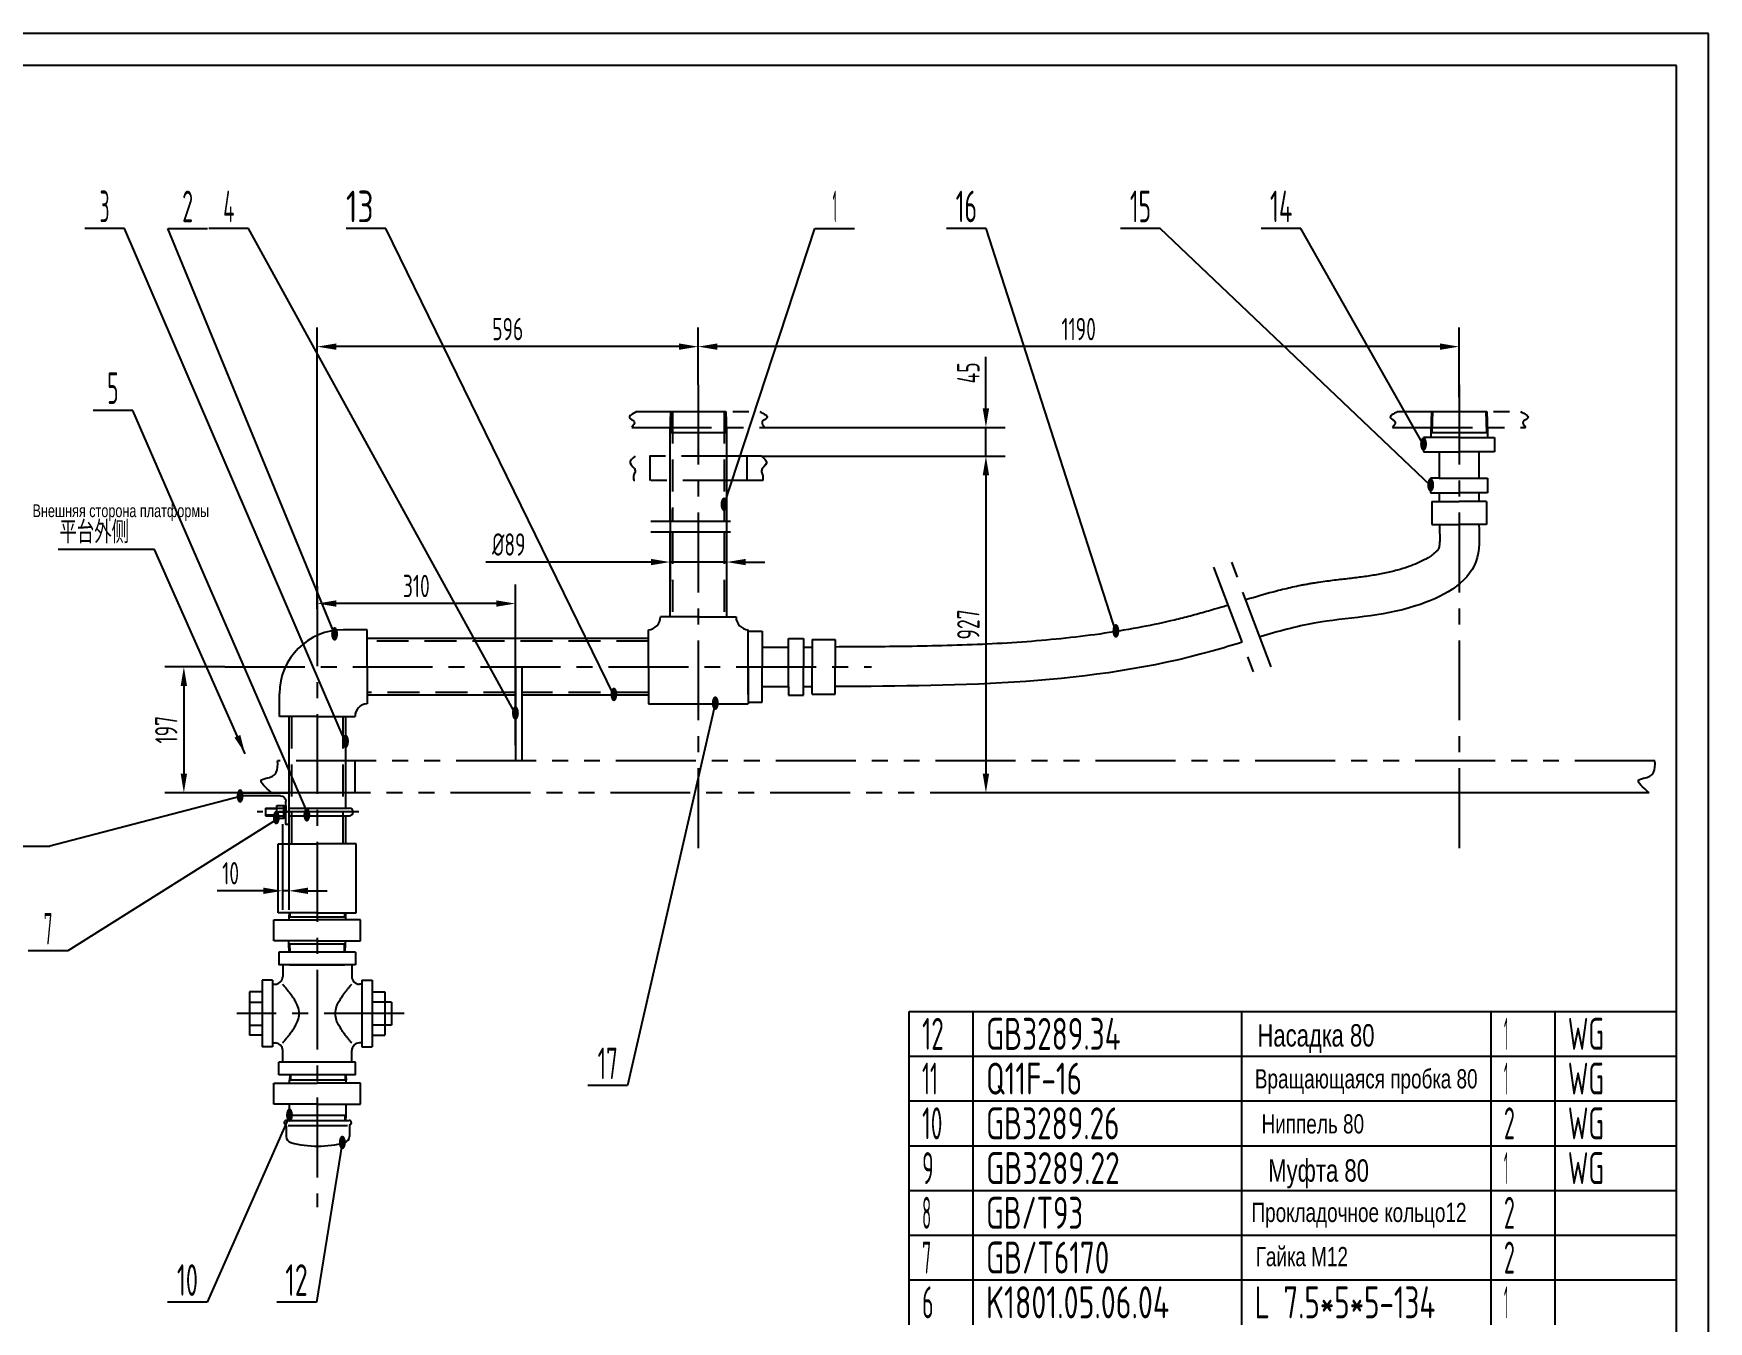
# Model space of a CAD drawing. Header units: millimetres. Extents: x 0 to 4200, y -115 to 2970.
# Drawn here: x 1580 to 4200, y 955 to 2970 of the extents above; entities that cross this region are included whole.
import ezdxf
from ezdxf.enums import TextEntityAlignment as Align

# ---------------------------------------------------------------- set-up
doc = ezdxf.new("R2010")
doc.units = ezdxf.units.MM
doc.header["$LTSCALE"] = 100
for name, pattern in [('F', [0.75, 0.5, -0.25]), ('G', [2, 1.25, -0.25, 0.25, -0.25]), ('K', [2.5, 1.25, -0.25, 0.25, -0.25, 0.25, -0.25])]:
    doc.linetypes.add(name, pattern=pattern)
for name, color, linetype in [('01', 7, 'Continuous'), ('02', 1, 'Continuous'), ('04', 2, 'F'), ('05', 142, 'G'), ('07', 6, 'K'), ('08', 1, 'Continuous'), ('11', 3, 'Continuous')]:
    doc.layers.add(name, color=color, linetype=linetype)
doc.styles.get("Standard").update_dxf_attribs({"font": 'isocp', "width": 0.707, "bigfont": 'intecad.shx'})
doc.dimstyles.new('INTE', dxfattribs={"dimscale": 10, "dimtxt": 3.5, "dimasz": 3, "dimexe": 3, "dimexo": 0, "dimgap": 1, "dimtad": 1, "dimdsep": 46, "dimtxsty": 'Standard', "dimcen": 0, "dimclrd": 1, "dimclre": 1, "dimclrt": 3, "dimaunit": 1, "dimadec": 0, "dimazin": 0, "dimtfac": 1, "dimtmove": 0, "dimatfit": 0, "dimfxl": 1, "dimarcsym": 0})

# ---------------------------------------------------------------- blocks, each defined once
blk = doc.blocks.new('*U1')
at = {"layer": '01'}
for p, q in [((0, 75), (3.3, 75)), ((0, 75), (0, 0)), ((5, 13), (5, 73.3)), ((0, 0), (50, 0)), ((48.4, 5), (13, 5)), ((50, 0), (50, 3.3))]:
    blk.add_line(p, q, dxfattribs=at)
for centre, radius, start, end in [((3.3, 73.3), 1.65, 359.954, 90), ((13, 13), 8, 180, 270), ((48.4, 3.3), 1.65, 0, 89.9885)]:
    blk.add_arc(centre, radius, start, end, dxfattribs=at)
blk = doc.blocks.new('*U2')
at = {"layer": '01'}
for p, q in [((-9.2, 3.1), (-9.2, 0)), ((0, 3.1), (-9.2, 3.1)), ((-9.2, 0), (0, 0)), ((0, 0), (-1.8, 3.1)), ((0, 3.1), (1.8, 0)), ((0, 3.1), (9.2, 3.1)), ((9.2, 0), (0, 0)), ((9.2, 3.1), (9.2, 0))]:
    blk.add_line(p, q, dxfattribs=at)
at = {"layer": '05'}
blk.add_line((0, 5.2), (0, -2.1), dxfattribs=at)
blk = doc.blocks.new('*U3')
at = {"layer": '01'}
for p, q in [((-10.8, 0), (-10.8, 10)), ((-10.8, 10), (0, 10)), ((-10.8, 6), (0, 6)), ((0, 10), (0, 0)), ((0, -10), (0, 0)), ((-10.8, 0), (-10.8, -10)), ((-10.8, -6), (0, -6)), ((-10.8, -10), (0, -10))]:
    blk.add_line(p, q, dxfattribs=at)
at = {"layer": '05'}
blk.add_line((-11.9, 0), (1.1, 0), dxfattribs=at)
blk = doc.blocks.new('*D5')
at = {"layer": '08', "color": 1, "lineweight": -2}
for p, q in [((3069.8, 2383.6), (3069.8, 2464.4)), ((2718.7, 2353.6), (3099.8, 2353.6)), ((3069.8, 2308.6), (3069.8, 2353.6)), ((2718.7, 2308.6), (3099.8, 2308.6)), ((3069.8, 2278.6), (3069.8, 2248.6))]:
    blk.add_line(p, q, dxfattribs=at)
at = {"layer": '08', "color": 1}
for points in [[(3064.8, 2383.6), (3074.8, 2383.6), (3069.8, 2353.6)], [(3064.8, 2278.6), (3074.8, 2278.6), (3069.8, 2308.6)]]:
    blk.add_solid(points, dxfattribs=at)
at = {"layer": 'Defpoints', "color": 0}
for p in [(2718.7, 2353.6), (3069.8, 2353.6), (2718.7, 2308.6)]:
    blk.add_point(p, dxfattribs=at)
at = {"layer": '08', "color": 3, "insert": (3042.3, 2439), "char_height": 35, "attachment_point": 5, "rotation": 90}
blk.add_mtext('45', dxfattribs=at)
blk = doc.blocks.new('*D6')
at = {"layer": '08', "color": 1, "lineweight": -2}
for p, q in [((2769.2, 2308.6), (3099.8, 2308.6)), ((3069.8, 2278.6), (3069.8, 1812.3)), ((4029.1, 1782.3), (3039.8, 1782.3))]:
    blk.add_line(p, q, dxfattribs=at)
at = {"layer": '08', "color": 1}
for points in [[(3064.8, 2278.6), (3074.8, 2278.6), (3069.8, 2308.6)], [(3064.8, 1812.3), (3074.8, 1812.3), (3069.8, 1782.3)]]:
    blk.add_solid(points, dxfattribs=at)
at = {"layer": 'Defpoints', "color": 0}
for p in [(2769.2, 2308.6), (3069.8, 1782.3), (4029.1, 1782.3)]:
    blk.add_point(p, dxfattribs=at)
at = {"layer": '08', "color": 3, "insert": (3042.3, 2045.5), "char_height": 35, "attachment_point": 5, "rotation": 90}
blk.add_mtext('927', dxfattribs=at)
blk = doc.blocks.new('*D7')
at = {"layer": '08', "color": 1, "lineweight": -2}
for p, q in [((2023.9, 2105.3), (2023.9, 2510.1)), ((2619.9, 2420.6), (2619.9, 2510.1)), ((2589.9, 2480.1), (2053.9, 2480.1))]:
    blk.add_line(p, q, dxfattribs=at)
at = {"layer": '08', "color": 1}
for points in [[(2053.9, 2485.1), (2053.9, 2475.1), (2023.9, 2480.1)], [(2589.9, 2485.1), (2589.9, 2475.1), (2619.9, 2480.1)]]:
    blk.add_solid(points, dxfattribs=at)
at = {"layer": 'Defpoints', "color": 0}
for p in [(2023.9, 2480.1), (2619.9, 2420.6), (2023.9, 2105.3)]:
    blk.add_point(p, dxfattribs=at)
at = {"layer": '08', "color": 3, "insert": (2321.9, 2507.6), "char_height": 35, "attachment_point": 5}
blk.add_mtext('596', dxfattribs=at)
blk = doc.blocks.new('*D8')
at = {"layer": '08', "color": 1, "lineweight": -2}
for p, q in [((1879.4, 1979.3), (1785.3, 1979.3)), ((1815.3, 1949.3), (1815.3, 1812.3)), ((2000.4, 1782.3), (1785.3, 1782.3))]:
    blk.add_line(p, q, dxfattribs=at)
at = {"layer": '08', "color": 1}
for points in [[(1810.3, 1949.3), (1820.3, 1949.3), (1815.3, 1979.3)], [(1810.3, 1812.3), (1820.3, 1812.3), (1815.3, 1782.3)]]:
    blk.add_solid(points, dxfattribs=at)
at = {"layer": 'Defpoints', "color": 0}
for p in [(1879.4, 1979.3), (1815.3, 1782.3), (2000.4, 1782.3)]:
    blk.add_point(p, dxfattribs=at)
at = {"layer": '08', "color": 3, "insert": (1787.8, 1880.8), "char_height": 35, "attachment_point": 5, "rotation": 90}
blk.add_mtext('197', dxfattribs=at)
blk = doc.blocks.new('*D9')
at = {"layer": '08', "color": 1, "lineweight": -2}
for p, q in [((2575.7, 2225.4), (2575.7, 2113.1)), ((2664.2, 2225.4), (2664.2, 2113.1)), ((2545.7, 2143.1), (2287.8, 2143.1)), ((2664.2, 2143.1), (2575.7, 2143.1)), ((2694.2, 2143.1), (2724.2, 2143.1))]:
    blk.add_line(p, q, dxfattribs=at)
at = {"layer": '08', "color": 1}
for points in [[(2545.7, 2148.1), (2545.7, 2138.1), (2575.7, 2143.1)], [(2694.2, 2148.1), (2694.2, 2138.1), (2664.2, 2143.1)]]:
    blk.add_solid(points, dxfattribs=at)
at = {"layer": 'Defpoints', "color": 0}
for p in [(2575.7, 2225.4), (2664.2, 2225.4), (2664.2, 2143.1)]:
    blk.add_point(p, dxfattribs=at)
at = {"layer": '08', "color": 3, "insert": (2323.5, 2170.6), "char_height": 35, "attachment_point": 5}
blk.add_mtext('%%c89', dxfattribs=at)
blk = doc.blocks.new('*D10')
at = {"layer": '08', "color": 1, "lineweight": -2}
for p, q in [((2023.9, 2069.8), (2023.9, 2108.2)), ((2333.9, 1856.6), (2333.9, 2108.2)), ((2303.9, 2078.2), (2053.9, 2078.2))]:
    blk.add_line(p, q, dxfattribs=at)
at = {"layer": '08', "color": 1}
for points in [[(2053.9, 2083.2), (2053.9, 2073.2), (2023.9, 2078.2)], [(2303.9, 2083.2), (2303.9, 2073.2), (2333.9, 2078.2)]]:
    blk.add_solid(points, dxfattribs=at)
at = {"layer": 'Defpoints', "color": 0}
for p in [(2023.9, 2078.2), (2023.9, 2069.8), (2333.9, 1856.6)]:
    blk.add_point(p, dxfattribs=at)
at = {"layer": '08', "color": 3, "insert": (2178.9, 2105.7), "char_height": 35, "attachment_point": 5}
blk.add_mtext('310', dxfattribs=at)
blk = doc.blocks.new('*D44')
at = {"layer": '08', "color": 1, "lineweight": -2}
for p, q in [((1969.7, 1733.2), (1969.7, 1598.8)), ((1979.7, 1733.2), (1979.7, 1598.8)), ((1939.7, 1628.8), (1867.4, 1628.8)), ((1979.7, 1628.8), (1969.7, 1628.8)), ((2009.7, 1628.8), (2039.7, 1628.8))]:
    blk.add_line(p, q, dxfattribs=at)
at = {"layer": '08', "color": 1}
for points in [[(1939.7, 1633.8), (1939.7, 1623.8), (1969.7, 1628.8)], [(2009.7, 1633.8), (2009.7, 1623.8), (1979.7, 1628.8)]]:
    blk.add_solid(points, dxfattribs=at)
at = {"layer": 'Defpoints', "color": 0}
for p in [(1969.7, 1733.2), (1979.7, 1733.2), (1979.7, 1628.8)]:
    blk.add_point(p, dxfattribs=at)
at = {"layer": '08', "color": 3, "insert": (1888.5, 1656.3), "char_height": 35, "attachment_point": 5}
blk.add_mtext('10', dxfattribs=at)
blk = doc.blocks.new('*D45')
at = {"layer": '08', "color": 1, "lineweight": -2}
for p, q in [((2619.9, 2420.6), (2619.9, 2510.1)), ((3809.9, 2400.9), (3809.9, 2510.1)), ((3779.9, 2480.1), (2649.9, 2480.1))]:
    blk.add_line(p, q, dxfattribs=at)
at = {"layer": '08', "color": 1}
for points in [[(2649.9, 2485.1), (2649.9, 2475.1), (2619.9, 2480.1)], [(3779.9, 2485.1), (3779.9, 2475.1), (3809.9, 2480.1)]]:
    blk.add_solid(points, dxfattribs=at)
at = {"layer": 'Defpoints', "color": 0}
for p in [(2619.9, 2480.1), (2619.9, 2420.6), (3809.9, 2400.9)]:
    blk.add_point(p, dxfattribs=at)
at = {"layer": '08', "color": 3, "insert": (3214.9, 2507.6), "char_height": 35, "attachment_point": 5}
blk.add_mtext('1190', dxfattribs=at)
blk = doc.blocks.new('*U61')
at = {"layer": '01'}
for points in [[(415, 292), (25, 292)], [(415, 5), (415, 292)]]:
    blk.add_lwpolyline(points, dxfattribs=at)
at = {"layer": '02'}
for points in [[(420, 297), (0, 297)], [(420, 0), (420, 297)]]:
    blk.add_lwpolyline(points, dxfattribs=at)
blk = doc.blocks.new('*U69')
at = {"layer": '01'}
for p, q in [((0, -70), (0, 0)), ((1200, -70), (1200, 0))]:
    blk.add_line(p, q, dxfattribs=at)
at = {"layer": '02'}
for p, q in [((0, 0), (100, 0)), ((100, -70), (100, 0)), ((100, 0), (520, 0)), ((520, -70), (520, 0)), ((520, 0), (910, 0)), ((910, -70), (910, 0)), ((910, 0), (1010, 0)), ((1010, -70), (1010, 0)), ((1010, 0), (1200, 0))]:
    blk.add_line(p, q, dxfattribs=at)
blk = doc.blocks.new('*U70')
at = {"layer": '01'}
for p, q in [((0, -70), (0, 0)), ((1200, -70), (1200, 0))]:
    blk.add_line(p, q, dxfattribs=at)
at = {"layer": '02'}
for p, q in [((0, 0), (100, 0)), ((100, -70), (100, 0)), ((100, 0), (520, 0)), ((520, -70), (520, 0)), ((520, 0), (910, 0)), ((910, -70), (910, 0)), ((910, 0), (1010, 0)), ((1010, -70), (1010, 0)), ((1010, 0), (1200, 0))]:
    blk.add_line(p, q, dxfattribs=at)
blk = doc.blocks.new('*U71')
at = {"layer": '01'}
for p, q in [((0, -70), (0, 0)), ((1200, -70), (1200, 0))]:
    blk.add_line(p, q, dxfattribs=at)
at = {"layer": '02'}
for p, q in [((0, 0), (100, 0)), ((100, -70), (100, 0)), ((100, 0), (520, 0)), ((520, -70), (520, 0)), ((520, 0), (910, 0)), ((910, -70), (910, 0)), ((910, 0), (1010, 0)), ((1010, -70), (1010, 0)), ((1010, 0), (1200, 0))]:
    blk.add_line(p, q, dxfattribs=at)
blk = doc.blocks.new('*U72')
at = {"layer": '01'}
for p, q in [((0, -70), (0, 0)), ((1200, -70), (1200, 0))]:
    blk.add_line(p, q, dxfattribs=at)
at = {"layer": '02'}
for p, q in [((0, 0), (100, 0)), ((100, -70), (100, 0)), ((100, 0), (520, 0)), ((520, -70), (520, 0)), ((520, 0), (910, 0)), ((910, -70), (910, 0)), ((910, 0), (1010, 0)), ((1010, -70), (1010, 0)), ((1010, 0), (1200, 0))]:
    blk.add_line(p, q, dxfattribs=at)
blk = doc.blocks.new('*U73')
at = {"layer": '01'}
for p, q in [((0, -70), (0, 0)), ((1200, -70), (1200, 0))]:
    blk.add_line(p, q, dxfattribs=at)
at = {"layer": '02'}
for p, q in [((0, 0), (100, 0)), ((100, -70), (100, 0)), ((100, 0), (520, 0)), ((520, -70), (520, 0)), ((520, 0), (910, 0)), ((910, -70), (910, 0)), ((910, 0), (1010, 0)), ((1010, -70), (1010, 0)), ((1010, 0), (1200, 0))]:
    blk.add_line(p, q, dxfattribs=at)
blk = doc.blocks.new('*U74')
at = {"layer": '01'}
for p, q in [((0, -70), (0, 0)), ((1200, -70), (1200, 0))]:
    blk.add_line(p, q, dxfattribs=at)
at = {"layer": '02'}
for p, q in [((0, 0), (100, 0)), ((100, -70), (100, 0)), ((100, 0), (520, 0)), ((520, -70), (520, 0)), ((520, 0), (910, 0)), ((910, -70), (910, 0)), ((910, 0), (1010, 0)), ((1010, -70), (1010, 0)), ((1010, 0), (1200, 0))]:
    blk.add_line(p, q, dxfattribs=at)
blk = doc.blocks.new('*U75')
at = {"layer": '01'}
for p, q in [((0, -70), (0, 0)), ((0, 0), (100, 0)), ((100, 0), (520, 0)), ((520, 0), (910, 0)), ((910, 0), (1010, 0)), ((1010, 0), (1200, 0)), ((1200, -70), (1200, 0))]:
    blk.add_line(p, q, dxfattribs=at)
at = {"layer": '02'}
for p, q in [((100, -70), (100, 0)), ((520, -70), (520, 0)), ((910, -70), (910, 0)), ((1010, -70), (1010, 0))]:
    blk.add_line(p, q, dxfattribs=at)

msp = doc.modelspace()

# ---------------------------------------------------------------- linework, layer by layer
for p, q in [((2576.682, 2378.634), (2575.651, 2345.634)), ((2576.682, 2378.634), (2663.12, 2378.634)), ((2663.12, 2378.634), (2664.151, 2345.634)), ((3766.682, 2378.634), (3765.651, 2345.634)), ((3766.682, 2378.634), (3853.12, 2378.634)), ((3853.12, 2378.634), (3854.151, 2345.634)), ((2575.651, 2345.634), (2575.651, 2207.213)), ((2575.651, 2345.634), (2664.151, 2345.634)), ((2664.151, 2345.634), (2664.151, 2207.213)), ((3765.651, 2345.634), (3854.151, 2345.634)), ((3765.651, 2345.634), (3765.651, 2337.737)), ((3854.151, 2345.634), (3854.151, 2337.737)), ((2575.651, 2190.476), (2575.651, 2057.29)), ((2664.151, 2190.476), (2664.151, 2057.29)), ((2541.901, 2023.54), (2101.901, 2023.54)), ((2697.901, 1936.072), (2697.901, 2022.509)), ((2333.905, 1935.04), (2101.901, 1935.04)), ((2541.901, 1935.04), (2343.905, 1935.04)), ((1979.651, 1901.29), (1979.651, 1758.29)), ((2068.151, 1901.29), (2068.151, 1758.29)), ((1979.651, 1746.29), (1979.651, 1702.29)), ((2068.151, 1746.29), (2068.151, 1702.29)), ((1979.854, 1594.537), (1979.651, 1588.037)), ((1979.651, 1588.037), (2068.151, 1588.037)), ((2067.948, 1594.537), (2068.151, 1588.037)), ((1979.651, 1545.745), (2068.151, 1545.745)), ((1980.057, 1532.745), (1979.651, 1545.745)), ((2067.745, 1532.745), (2068.151, 1545.745)), ((2083.901, 1532.745), (1963.901, 1532.745)), ((1963.901, 1532.745), (1963.901, 1512.745)), ((2083.901, 1532.745), (2083.901, 1512.745)), ((2083.901, 1512.745), (1963.901, 1512.745)), ((1969.901, 1512.745), (1969.901, 1494.745)), ((1980.682, 1512.745), (2067.12, 1512.745)), ((2077.901, 1512.745), (2077.901, 1494.745)), ((1917.901, 1470.745), (1917.901, 1402.745)), ((1937.901, 1470.745), (1917.901, 1470.745)), ((1937.901, 1488.745), (1937.901, 1384.745)), ((1953.901, 1488.745), (1937.901, 1488.745)), ((1953.901, 1488.745), (1953.901, 1384.745)), ((1953.901, 1482.745), (1957.901, 1482.745)), ((2093.901, 1482.745), (2089.901, 1482.745)), ((2093.901, 1488.745), (2093.901, 1384.745)), ((2093.901, 1488.745), (2109.901, 1488.745)), ((2109.901, 1488.745), (2109.901, 1384.745)), ((2109.901, 1470.745), (2129.901, 1470.745)), ((2129.901, 1470.745), (2129.901, 1402.745)), ((1917.901, 1454.745), (1937.901, 1454.745)), ((2129.901, 1454.745), (2109.901, 1454.745)), ((2139.901, 1454.745), (2129.901, 1454.745)), ((2139.901, 1454.745), (2139.901, 1418.745)), ((1917.901, 1418.745), (1937.901, 1418.745)), ((2129.901, 1418.745), (2109.901, 1418.745)), ((2139.901, 1418.745), (2129.901, 1418.745)), ((1937.901, 1402.745), (1917.901, 1402.745)), ((1953.901, 1390.745), (1957.901, 1390.745)), ((2093.901, 1390.745), (2089.901, 1390.745)), ((2109.901, 1402.745), (2129.901, 1402.745)), ((1953.901, 1384.745), (1937.901, 1384.745)), ((1969.901, 1360.745), (1969.901, 1378.745)), ((2077.901, 1360.745), (2077.901, 1378.745)), ((2093.901, 1384.745), (2109.901, 1384.745)), ((2083.901, 1360.745), (1963.901, 1360.745)), ((1963.901, 1340.745), (1963.901, 1360.745)), ((2083.901, 1340.745), (1963.901, 1340.745)), ((1980.803, 1340.745), (1980.553, 1332.745)), ((2068.803, 1340.745), (2069.053, 1332.745)), ((2083.901, 1340.745), (2083.901, 1360.745)), ((2069.053, 1332.745), (1980.553, 1332.745)), ((1980.553, 1327.848), (1980.553, 1332.745)), ((2069.053, 1327.848), (2069.053, 1332.745)), ((1980.553, 1277.46), (1980.553, 1295.117)), ((2069.053, 1277.46), (2069.053, 1295.117)), ((1975.303, 1261.061), (1975.303, 1244.682)), ((1975.803, 1269.46), (2073.803, 1269.46)), ((1978.396, 1261.784), (2071.489, 1261.784)), ((2069.053, 1277.46), (1980.553, 1277.46)), ((1980.803, 1269.46), (1980.553, 1277.46)), ((2068.803, 1269.46), (2069.053, 1277.46)), ((2074.303, 1261.061), (2074.303, 1244.682))]:
    msp.add_line(p, q)
for centre, radius, start, end in [((1957.901, 1494.745), 12, 270, 0), ((2089.901, 1494.745), 12, 180, 270), ((1957.901, 1378.745), 12, 0, 90), ((2089.901, 1378.745), 12, 90, 180), ((1975.803, 1265.96), 3.5, 90, 242.964308), ((1973.303, 1261.061), 2, 0, 62.964308), ((2073.803, 1265.96), 3.5, 297.035692, 90), ((2076.303, 1261.061), 2, 117.035692, 180), ((1985.303, 1244.682), 10, 180, 254.937745), ((2024.803, 1391.46), 162, 254.937745, 285.062255), ((2064.303, 1244.682), 10, 285.062255, 0)]:
    msp.add_arc(centre, radius, start, end)
at = {"layer": '01'}
for p, q in [((3809.901, 2337.737), (3754.304, 2337.737)), ((3754.304, 2337.737), (3754.304, 2315.681)), ((3809.901, 2337.737), (3865.497, 2337.737)), ((3865.497, 2337.737), (3865.497, 2315.681)), ((3754.304, 2315.681), (3809.901, 2315.681)), ((3778.984, 2315.681), (3778.984, 2274.382)), ((3865.497, 2315.681), (3809.901, 2315.681)), ((3840.817, 2315.681), (3840.817, 2274.382)), ((2619.901, 2057.29), (2560.779, 2057.29)), ((2560.779, 2057.29), (2560.779, 2057.175)), ((2619.901, 2057.29), (2679.022, 2057.29)), ((2679.022, 2057.29), (2679.022, 2057.175)), ((2101.901, 2037.175), (2064.779, 2037.175)), ((2101.901, 1979.29), (2101.901, 2037.175)), ((2541.901, 1979.29), (2541.901, 2037.175)), ((2697.901, 1979.29), (2697.901, 2037.175)), ((2697.901, 1979.29), (2697.901, 2034.887)), ((2697.901, 2034.887), (2719.957, 2034.887)), ((2719.957, 2034.887), (2719.957, 1979.29)), ((2719.957, 2010.207), (2761.257, 2010.207)), ((2101.901, 1979.29), (2101.901, 1921.406)), ((2333.905, 1979.29), (2333.905, 1832.29)), ((2333.905, 1979.29), (2343.905, 1979.29)), ((2343.905, 1979.29), (2343.905, 1832.29)), ((2541.901, 1979.29), (2541.901, 1921.406)), ((2697.901, 1979.29), (2697.901, 1921.406)), ((2697.901, 1979.29), (2697.901, 1923.694)), ((2719.957, 1923.694), (2719.957, 1979.29)), ((2719.957, 1948.374), (2761.257, 1948.374)), ((1964.779, 1901.29), (1964.779, 1937.175)), ((2541.901, 1921.406), (2697.901, 1921.406)), ((2697.901, 1923.694), (2719.957, 1923.694)), ((2023.901, 1901.29), (1964.779, 1901.29)), ((2023.901, 1901.29), (2083.022, 1901.29)), ((2083.022, 1901.29), (2083.022, 1901.406)), ((2343.905, 1832.29), (2333.905, 1832.29)), ((1962.973, 1594.537), (1962.973, 1702.29)), ((1962.973, 1702.29), (2023.901, 1702.29)), ((2084.828, 1702.29), (2023.901, 1702.29)), ((2084.828, 1594.537), (2084.828, 1702.29)), ((1955.965, 1583.256), (2023.901, 1583.256)), ((1955.965, 1550.526), (1955.965, 1583.256)), ((2023.901, 1594.537), (1962.973, 1594.537)), ((1979.651, 1588.037), (1979.651, 1583.256)), ((2023.901, 1594.537), (2084.828, 1594.537)), ((2091.837, 1583.256), (2023.901, 1583.256)), ((2068.151, 1588.037), (2068.151, 1583.256)), ((2091.837, 1550.526), (2091.837, 1583.256)), ((2023.901, 1550.526), (1955.965, 1550.526)), ((1979.651, 1545.745), (1979.651, 1550.526)), ((2023.901, 1550.526), (2091.837, 1550.526)), ((2068.151, 1545.745), (2068.151, 1550.526)), ((1955.965, 1327.848), (2023.901, 1327.848)), ((1955.965, 1295.117), (1955.965, 1327.848)), ((2091.837, 1327.848), (2023.901, 1327.848)), ((2091.837, 1295.117), (2091.837, 1327.848)), ((2023.901, 1295.117), (1955.965, 1295.117)), ((2023.901, 1295.117), (2091.837, 1295.117))]:
    msp.add_line(p, q, dxfattribs=at)
at = {"layer": '01', "color": 7, "linetype": 'Continuous'}
for p, q in [((3765.425, 2274.382), (3765.425, 2251.263)), ((3778.984, 2274.382), (3765.425, 2274.382)), ((3778.984, 2274.382), (3840.817, 2274.382)), ((3840.817, 2274.382), (3854.377, 2274.382)), ((3854.377, 2274.382), (3854.377, 2251.263)), ((3765.425, 2251.263), (3809.901, 2251.263)), ((3767.258, 2237.659), (3809.901, 2237.659)), ((3767.258, 2237.659), (3767.258, 2201.642)), ((3778.984, 2251.263), (3778.984, 2237.659)), ((3854.377, 2251.263), (3809.901, 2251.263)), ((3852.543, 2237.659), (3809.901, 2237.659)), ((3840.817, 2251.263), (3840.817, 2237.659)), ((3852.543, 2237.659), (3852.543, 2201.642)), ((3767.258, 2201.642), (3809.901, 2201.642)), ((3852.543, 2201.642), (3809.901, 2201.642)), ((2761.257, 2010.207), (2761.257, 2023.766)), ((2761.257, 2023.766), (2784.375, 2023.766)), ((2784.375, 2023.766), (2784.375, 1979.29)), ((2797.979, 2021.933), (2797.979, 1979.29)), ((2797.979, 2021.933), (2833.997, 2021.933)), ((2833.997, 2021.933), (2833.997, 1979.29)), ((2761.257, 1948.374), (2761.257, 2010.207)), ((2784.375, 2010.207), (2797.979, 2010.207)), ((2784.375, 1934.814), (2784.375, 1979.29)), ((2797.979, 1936.648), (2797.979, 1979.29)), ((2833.997, 1936.648), (2833.997, 1979.29)), ((2761.257, 1948.374), (2761.257, 1934.814)), ((2784.375, 1948.374), (2797.979, 1948.374)), ((2761.257, 1934.814), (2784.375, 1934.814)), ((2797.979, 1936.648), (2833.997, 1936.648)), ((1942.901, 1758.29), (1942.901, 1746.29)), ((1942.901, 1758.29), (1960.751, 1758.29)), ((1979.651, 1758.29), (2074.151, 1758.29)), ((1942.901, 1746.29), (1960.751, 1746.29)), ((1979.651, 1746.29), (2074.151, 1746.29))]:
    msp.add_line(p, q, dxfattribs=at)
at = {"layer": '01'}
for centre, radius, start, end in [((2540.779, 2057.175), 20, 273.214925, 0), ((2699.022, 2057.175), 20, 180, 266.785075), ((2064.779, 1937.175), 100, 90, 180), ((2103.022, 1901.406), 20, 93.214925, 180)]:
    msp.add_arc(centre, radius, start, end, dxfattribs=at)
at = {"layer": '01', "color": 7, "linetype": 'Continuous'}
msp.add_arc((2074.151, 1752.29), 6, 270, 90, dxfattribs=at)
for points, knots in [([(3779.044, 2201.642), (3779.208, 2195.2), (3779.36, 2191.708), (3779.568, 2185.252), (3779.624, 2182.287), (3779.607, 2176.973), (3779.533, 2174.623), (3779.273, 2170.64), (3779.087, 2169.008), (3778.741, 2166.814), (3778.586, 2166.095), (3778.412, 2165.413), (3778.367, 2165.254), (3778.295, 2165.016), (3778.267, 2164.933), (3778.237, 2164.849), (3778.23, 2164.83), (3778.21, 2164.777), (3778.198, 2164.747), (3778.157, 2164.648), (3778.121, 2164.568), (3777.982, 2164.28), (3777.845, 2164.022), (3777.431, 2163.353), (3777.155, 2162.942), (3776.421, 2161.975), (3775.964, 2161.418), (3774.56, 2159.866), (3773.481, 2158.791), (3770.831, 2156.458), (3769.26, 2155.199), (3765.657, 2152.593), (3763.625, 2151.245), (3759.164, 2148.536), (3756.734, 2147.175), (3750.284, 2143.838), (3746.069, 2141.888), (3737.188, 2138.196), (3732.524, 2136.453), (3725.289, 2134.003), (3722.784, 2133.199), (3713.803, 2130.462), (3707.293, 2128.747), (3694.091, 2125.71), (3687.399, 2124.388), (3673.749, 2122.02), (3666.79, 2120.974), (3652.548, 2119.035), (3645.265, 2118.141), (3630.334, 2116.362), (3622.686, 2115.478), (3607.002, 2113.55), (3598.966, 2112.507), (3587.775, 2110.852), (3584.791, 2110.391), (3579.657, 2109.559), (3577.519, 2109.201), (3573.192, 2108.448), (3570.998, 2108.053), (3566.636, 2107.238), (3564.463, 2106.818), (3557.968, 2105.524), (3553.669, 2104.614), (3540.862, 2101.768), (3532.444, 2099.714), (3509.981, 2093.878), (3496.147, 2089.901), (3480.565, 2085.258), (3478.537, 2084.651), (3476.515, 2084.043)], [0, 0, 0, 0, 10.63830003, 10.63830003, 21.27660006, 21.27660006, 31.91490009, 31.91490009, 42.55320013, 42.55320013, 50.82131476, 50.82131476, 54.18916332, 54.18916332, 57.41590657, 57.41590657, 59.35009127, 59.35009127, 61.28427596, 61.28427596, 65.15264536, 65.15264536, 72.88938414, 72.88938414, 80.62612293, 80.62612293, 88.36286172, 88.36286172, 100.02024296, 100.02024296, 111.6776242, 111.6776242, 123.33500544, 123.33500544, 134.99238668, 134.99238668, 152.35010203, 152.35010203, 169.70781738, 169.70781738, 178.76029412, 178.76029412, 202.13896458, 202.13896458, 225.51763503, 225.51763503, 248.89630549, 248.89630549, 272.27497594, 272.27497594, 295.6536464, 295.6536464, 319.03231685, 319.03231685, 327.4319192, 327.4319192, 333.36577663, 333.36577663, 339.37223242, 339.37223242, 345.37868822, 345.37868822, 357.3915998, 357.3915998, 381.41742297, 381.41742297, 422.36888315, 422.36888315, 428.51866502, 428.51866502, 428.51866502, 428.51866502]), ([(3840.817, 2201.642), (3841.712, 2181.27), (3844.41, 2119.846), (3724.577, 2057.057), (3606.5, 2056.618), (3526.711, 2034.514), (3498.465, 2026.071)], [0, 0, 0, 0, 58.13191353, 175.27666839, 336.28183456, 424.22800189, 424.22800189, 424.22800189, 424.22800189]), ([(3448.53, 2075.532), (3446.613, 2074.948), (3444.701, 2074.366), (3437.68, 2072.235), (3432.605, 2070.706), (3423.369, 2067.965), (3419.194, 2066.743), (3412.948, 2064.949), (3410.856, 2064.354), (3404.602, 2062.596), (3400.43, 2061.45), (3392.071, 2059.209), (3387.886, 2058.113), (3375.311, 2054.901), (3366.904, 2052.858), (3341.613, 2047.012), (3324.656, 2043.492), (3267.961, 2032.916), (3227.807, 2027.362), (3146.575, 2019.021), (3105.498, 2016.234), (3022.564, 2012.485), (2980.708, 2011.522), (2903.794, 2010.532), (2868.837, 2010.369), (2833.997, 2010.206)], [457.31423504, 457.31423504, 457.31423504, 457.31423504, 463.32034333, 463.32034333, 479.44273313, 479.44273313, 492.9094765, 492.9094765, 499.72852637, 499.72852637, 513.36662613, 513.36662613, 527.00472588, 527.00472588, 554.28092539, 554.28092539, 608.8333244, 608.8333244, 735.67512585, 735.67512585, 862.5169273, 862.5169273, 989.35872874, 989.35872874, 1093.87367927, 1093.87367927, 1093.87367927, 1093.87367927]), ([(3470.473, 2017.579), (3455.429, 2012.989), (3248.902, 1950.297), (3033.593, 1949.299), (2833.997, 1948.374)], [453.25419897, 453.25419897, 453.25419897, 453.25419897, 500.0042216, 1093.87367927, 1093.87367927, 1093.87367927, 1093.87367927])]:
    msp.add_open_spline(points, degree=3, knots=knots, dxfattribs=at)
at = {"layer": '01'}
for points in [[(1969.901, 1390.745), (1971.393, 1392.506), (1972.904, 1394.31), (1974.435, 1396.163), (1975.988, 1398.071), (1977.566, 1400.044), (1979.171, 1402.093), (1980.806, 1404.231), (1982.475, 1406.478), (1984.182, 1408.86), (1985.933, 1411.415), (1987.732, 1414.202), (1989.589, 1417.321), (1991.513, 1420.966), (1993.516, 1425.645), (1995.617, 1436.745), (1993.516, 1447.845), (1991.513, 1452.524), (1989.589, 1456.169), (1987.732, 1459.288), (1985.933, 1462.075), (1984.182, 1464.63), (1982.475, 1467.012), (1980.806, 1469.259), (1979.171, 1471.397), (1977.566, 1473.445), (1975.988, 1475.418), (1974.435, 1477.327), (1972.904, 1479.18), (1971.393, 1480.984), (1969.901, 1482.745)], [(2077.901, 1390.745), (2076.409, 1392.506), (2074.898, 1394.31), (2073.367, 1396.163), (2071.814, 1398.071), (2070.236, 1400.044), (2068.631, 1402.093), (2066.995, 1404.231), (2065.326, 1406.478), (2063.619, 1408.86), (2061.869, 1411.415), (2060.069, 1414.202), (2058.213, 1417.321), (2056.289, 1420.966), (2054.285, 1425.645), (2052.185, 1436.745), (2054.285, 1447.845), (2056.289, 1452.524), (2058.213, 1456.169), (2060.069, 1459.288), (2061.869, 1462.075), (2063.619, 1464.63), (2065.326, 1467.012), (2066.995, 1469.259), (2068.631, 1471.397), (2070.236, 1473.445), (2071.814, 1475.418), (2073.367, 1477.327), (2074.898, 1479.18), (2076.409, 1480.984), (2077.901, 1482.745)]]:
    msp.add_spline(points, degree=3, dxfattribs=at)
at = {"layer": '02'}
for p, q in [((1722.344, 2664.73), (1660.344, 2664.73)), ((2068.151, 1861.591), (1722.344, 2664.73)), ((2048.936, 2035.912), (1790.26, 2664.73)), ((1790.26, 2664.73), (1852.26, 2664.73)), ((1916.619, 2664.73), (1854.619, 2664.73)), ((2333.905, 1905.79), (1916.619, 2664.73)), ((2131.312, 2664.73), (2069.312, 2664.73)), ((2487.903, 1935.04), (2131.312, 2664.73)), ((2660.151, 2232.413), (2802.449, 2664.73)), ((2802.449, 2664.73), (2864.449, 2664.73)), ((3070.267, 2664.73), (3008.267, 2664.73)), ((3273.08, 2034.346), (3070.267, 2664.73)), ((3342.538, 2664.73), (3280.538, 2664.73)), ((3765.425, 2262.822), (3342.538, 2664.73)), ((3562.569, 2664.73), (3500.569, 2664.73)), ((3754.304, 2326.709), (3562.569, 2664.73)), ((1735.302, 2380.424), (1673.302, 2380.424)), ((2008.169, 1752.29), (1735.302, 2380.424)), ((2646.542, 1921.406), (2509.361, 1324.156)), ((1903.295, 1776.127), (1605.818, 1698.65)), ((1960.751, 1757.298), (1942.901, 1757.298)), ((1963.814, 1742.275), (1633.949, 1534.666)), ((1960.751, 1747.283), (1942.901, 1747.283)), ((1543.818, 1698.65), (1605.818, 1698.65)), ((1633.949, 1534.666), (1571.949, 1534.666)), ((2509.361, 1324.156), (2447.361, 1324.156)), ((1980.553, 1276.845), (1851.921, 985.084)), ((2063.169, 1234.069), (2022.548, 985.084)), ((1851.921, 985.084), (1789.921, 985.084)), ((2022.548, 985.084), (1960.548, 985.084))]:
    msp.add_line(p, q, dxfattribs=at)
at = {"layer": '02', "color": 1, "linetype": 'Continuous'}
for p, q in [((2578.08, 2378.59), (2577.05, 2345.634)), ((2661.721, 2378.59), (2662.751, 2345.634)), ((3768.08, 2378.59), (3767.05, 2345.634)), ((3851.721, 2378.59), (3852.751, 2345.634)), ((1981.253, 1594.537), (1981.05, 1588.037)), ((2066.548, 1594.537), (2066.751, 1588.037)), ((1981.457, 1532.745), (1981.05, 1545.745)), ((2066.345, 1532.745), (2066.751, 1545.745)), ((1982.203, 1340.745), (1981.953, 1332.745)), ((2067.404, 1340.745), (2067.654, 1332.745)), ((1982.203, 1269.46), (1981.953, 1277.46)), ((2067.404, 1269.46), (2067.654, 1277.46))]:
    msp.add_line(p, q, dxfattribs=at)
at = {"layer": '02'}
for points in [[(2523.798, 2378.634), (2512.471, 2368.617), (2519.8, 2362.624), (2515.802, 2353.634)], [(2716.003, 2378.634), (2727.331, 2368.617), (2720.001, 2362.624), (2723.999, 2353.634)], [(3713.798, 2378.634), (3702.471, 2368.617), (3709.8, 2362.624), (3705.802, 2353.634)], [(3906.003, 2378.634), (3917.331, 2368.617), (3910.001, 2362.624), (3913.999, 2353.634)], [(2521.133, 2308.634), (2513.137, 2298.034), (2521.133, 2286.048), (2519.134, 2279.389), (2519.134, 2270.634)], [(2718.669, 2308.634), (2726.664, 2298.034), (2718.669, 2286.048), (2720.668, 2279.389), (2720.668, 2270.634)], [(1953.121, 1782.29), (1936.679, 1802.221), (1953.865, 1807.946), (1959.593, 1813.671), (1961.866, 1832.29)], [(4107.418, 1782.29), (4090.976, 1802.221), (4108.162, 1807.946), (4113.891, 1813.671), (4116.164, 1832.29)]]:
    msp.add_spline(points, degree=3, dxfattribs=at)
at = {"layer": '04', "color": 2, "linetype": 'F'}
for p, q in [((2579.651, 2378.634), (2579.651, 2207.213)), ((2660.151, 2378.634), (2660.151, 2207.213)), ((2579.651, 2190.476), (2579.651, 2057.29)), ((2660.151, 2190.476), (2660.151, 2057.29)), ((2541.901, 2019.54), (2101.901, 2019.54)), ((2333.905, 1939.04), (2101.901, 1939.04)), ((2541.901, 1939.04), (2343.905, 1939.04)), ((1983.651, 1901.29), (1983.651, 1702.29)), ((2064.151, 1901.29), (2064.151, 1702.29))]:
    msp.add_line(p, q, dxfattribs=at)
at = {"layer": '05'}
for p, q in [((2619.901, 2420.611), (2619.901, 1693.117)), ((3809.901, 2420.611), (3809.901, 1693.117)), ((3809.901, 2420.611), (3809.901, 1693.117)), ((2023.901, 2105.327), (2023.901, 1133.816)), ((1879.402, 1979.29), (2890.989, 1979.29)), ((2089.039, 1752.29), (1929.97, 1752.29))]:
    msp.add_line(p, q, dxfattribs=at)
at = {"layer": '05', "color": 142, "linetype": 'G'}
msp.add_line((2083.151, 1782.29), (2083.151, 1832.29), dxfattribs=at)
at = {"layer": '05', "color": 4, "linetype": 'G'}
msp.add_line((2159.901, 1436.745), (1897.901, 1436.745), dxfattribs=at)
at = {"layer": '07', "color": 6, "linetype": 'K'}
for p, q in [((2523.798, 2378.634), (2716.003, 2378.634)), ((3713.798, 2378.634), (3906.003, 2378.634)), ((2515.802, 2353.634), (2723.999, 2353.634)), ((3705.802, 2353.634), (3913.999, 2353.634)), ((2718.669, 2308.634), (2521.133, 2308.634)), ((2543.901, 2308.634), (2543.901, 2270.634)), ((2695.901, 2308.634), (2695.901, 2270.634)), ((2720.668, 2270.634), (2519.134, 2270.634)), ((4116.164, 1832.29), (1961.866, 1832.29)), ((4107.418, 1782.29), (1953.121, 1782.29))]:
    msp.add_line(p, q, dxfattribs=at)
at = {"layer": '07'}
for p, q in [((2545.527, 2207.213), (2692.906, 2207.213)), ((2545.527, 2190.476), (2692.906, 2190.476)), ((3516.161, 1979.333), (3449.15, 2156.319)), ((3425.921, 2135.245), (3491.396, 1962.318))]:
    msp.add_line(p, q, dxfattribs=at)

# ---------------------------------------------------------------- block references
at = {"layer": '05', "xscale": -1}
for name, p, rotation in [('*U1', (1979.651, 1782.29), 90), ('*U3', (1971.551, 1752.29), 180), ('*U2', (1974.651, 1752.29), 90)]:
    msp.add_blockref(name, p, dxfattribs=dict(at, rotation=rotation))
at = {"layer": '07', "xscale": 10, "yscale": 10, "zscale": 10}
msp.add_blockref('*U61', (0, 0), dxfattribs=at)
at = {"layer": '07'}
for name, p in [('*U75', (2950, 1440)), ('*U74', (2950, 1370)), ('*U73', (2950, 1300)), ('*U72', (2950, 1230)), ('*U71', (2950, 1160)), ('*U70', (2950, 1090)), ('*U69', (2950, 1020))]:
    msp.add_blockref(name, p, dxfattribs=at)

# ---------------------------------------------------------------- texts
at = {"layer": '01', "color": 3, "insert": (1729.482, 2172.495), "char_height": 35, "attachment_point": 9}
msp.add_mtext('平台外侧', dxfattribs=at)
at = {"layer": '02', "width": 0.605172}
for p, p2 in [((3748.304, 2316.709), (3760.304, 2316.709)), ((3759.425, 2252.822), (3771.425, 2252.822)), ((2654.151, 2222.413), (2666.151, 2222.413)), ((3267.08, 2024.346), (3279.08, 2024.346)), ((2045.053, 2019.723), (2057.053, 2019.723)), ((2481.903, 1925.04), (2493.903, 1925.04)), ((2327.905, 1895.79), (2339.905, 1895.79)), ((2640.542, 1911.406), (2652.542, 1911.406)), ((2062.151, 1851.591), (2074.151, 1851.591)), ((1897.295, 1766.127), (1909.295, 1766.127)), ((2001.663, 1736.733), (2013.663, 1736.733)), ((1953.896, 1732.275), (1965.896, 1732.275)), ((1974.553, 1266.845), (1986.553, 1266.845)), ((2057.169, 1224.069), (2069.169, 1224.069))]:
    msp.add_text('●', height=20, dxfattribs=at).set_placement(p, p2, align=Align.FIT)
at = {"layer": '07', "attachment_point": 1}
for s, insert, char_height in [('{\\fArial|b0|i0|c204|p34;\\C3;Внешняя сторона платформы}', (1578.606, 2233.366), 20), ('{\\fArial|b0|i0|c204|p34;\\C3;Насадка 80}', (3494.38, 1420.157), 35), ('{\\fArial|b0|i0|c204|p34;\\C3;Вращающаяся пробка 80}', (3490.464, 1349.729), 30), ('{\\fArial|b0|i0|c204|p34;\\C3;Ниппель 80}', (3500.898, 1279.145), 30), ('{\\fArial|b0|i0|c204|p34;\\C3;Муфта 80}', (3511.34, 1208.717), 35), ('{\\fArial|b0|i0|c204|p34;\\C3;Прокладочное кольцо12}', (3485.21, 1140.671), 30), ('{\\fArial|b0|i0|c204|p34;\\C3;Гайка М12}', (3491.736, 1071.547), 30)]:
    msp.add_mtext(s, dxfattribs=dict(at, insert=insert, char_height=char_height))
at = {"layer": '11'}
for s, height, width, p, p2 in [('3', 49.497, 0.527686, (1683.62, 2674.73), (1699.067, 2674.73)), ('2', 49.497, 0.562593, (1812.766, 2674.73), (1829.754, 2674.73)), ('4', 49.497, 0.543846, (1876.87, 2674.73), (1894.367, 2674.73)), ('13', 49.4975, 0.803279, (2068.837, 2674.73), (2112.232, 2674.73)), ('1', 49.497, 0.404, (2829.949, 2674.73), (2836.948, 2674.73)), ('16', 49.4975, 0.610556, (3022.651, 2674.73), (3055.883, 2674.73)), ('15', 49.4975, 0.609833, (3295.066, 2674.73), (3328.011, 2674.73)), ('14', 49.4975, 0.614783, (3514.072, 2674.73), (3549.066, 2674.73)), ('5', 49.497, 0.609008, (1695.388, 2390.424), (1713.216, 2390.424)), ('7', 49.497, 0.514182, (1595.95, 1544.666), (1609.948, 1544.666)), ('12', 50, 0.611465, (2970, 1380), (3003.938, 1380)), ('GB3289.34', 50, 0.695528, (3070, 1380), (3280.519, 1380)), ('1', 50, 0.404, (3880, 1380), (3887.07, 1380)), ('WG', 50, 0.6464, (3980, 1380), (4036.56, 1380)), ('WG', 50, 0.6464, (3980, 1380), (4036.56, 1380)), ('17', 49.4975, 0.606, (2462.613, 1334.156), (2494.108, 1334.156)), ('11', 50, 0.582235, (2970, 1310), (2994.745, 1310)), ('Q11F-16', 50, 0.682896, (3070, 1310), (3220.224, 1310)), ('1', 50, 0.404, (3880, 1310), (3887.07, 1310)), ('WG', 50, 0.6464, (3980, 1310), (4036.56, 1310)), ('WG', 50, 0.6464, (3980, 1310), (4036.56, 1310)), ('10', 50, 0.606076, (2970, 1240), (3001.843, 1240)), ('GB3289.26', 50, 0.695432, (3070, 1240), (3278.737, 1240)), ('2', 50, 0.562593, (3880, 1240), (3897.161, 1240)), ('WG', 50, 0.6464, (3980, 1240), (4036.56, 1240)), ('WG', 50, 0.6464, (3980, 1240), (4036.56, 1240)), ('9', 50, 0.579528, (2970, 1170), (2988.012, 1170)), ('GB3289.22', 50, 0.695452, (3070, 1170), (3279.107, 1170)), ('1', 50, 0.404, (3880, 1170), (3887.07, 1170)), ('WG', 50, 0.6464, (3980, 1170), (4036.56, 1170)), ('WG', 50, 0.6464, (3980, 1170), (4036.56, 1170)), ('8', 50, 0.514182, (2970, 1100), (2984.14, 1100)), ('GB/T93', 50, 0.691199, (3070, 1100), (3221.888, 1100)), ('2', 50, 0.562593, (3880, 1100), (3897.161, 1100)), ('7', 50, 0.514182, (2970, 1030), (2984.14, 1030)), ('GB/T6170', 50, 0.694489, (3070, 1030), (3262.748, 1030)), ('2', 50, 0.562593, (3880, 1030), (3897.161, 1030)), ('10', 49.4975, 0.633415, (1804.449, 995.084), (1837.393, 995.084)), ('12', 49.4975, 0.636903, (1974.05, 995.084), (2009.045, 995.084)), ('6', 50, 0.600695, (2970, 960), (2988.009, 960)), ('K1801.05.06.04', 50, 0.694153, (3070, 960), (3356.512, 960)), ('L 7.5*5*5-134', 50, 0.693988, (3490, 960), (3772.8, 960)), ('1', 50, 0.404, (3880, 960), (3887.07, 960))]:
    msp.add_text(s, height=height, dxfattribs=dict(at, width=width)).set_placement(p, p2, align=Align.FIT)

# ---------------------------------------------------------------- dimensions: what is measured, and where the dimension line sits
at = {"layer": '08'}
for base, p1, p2, picture, middle in [((2023.901, 2480.091), (2619.901, 2420.611), (2023.901, 2105.327), '*D7', (2321.901, 2507.591)), ((2619.901, 2480.091), (3809.901, 2400.938), (2619.901, 2420.611), '*D45', (3214.901, 2507.591)), ((2023.901, 2078.175), (2333.905, 1856.604), (2023.901, 2069.782), '*D10', (2178.903, 2105.675))]:
    dim = msp.add_linear_dim(base=base, p1=p1, p2=p2, dimstyle='INTE', dxfattribs=at)
    dim.commit()
    dim.dimension.update_dxf_attribs({"geometry": picture, "text_midpoint": middle})
for base, p1, p2, picture, middle in [((3069.773, 2353.634), (2718.669, 2308.634), (2718.669, 2353.634), '*D5', (3042.273, 2438.993)), ((1815.333, 1782.29), (1879.402, 1979.29), (2000.442, 1782.29), '*D8', (1787.833, 1880.79))]:
    dim = msp.add_linear_dim(base=base, p1=p1, p2=p2, angle=90, dimstyle='INTE', dxfattribs=at)
    dim.commit()
    dim.dimension.update_dxf_attribs({"geometry": picture, "text_midpoint": middle})
dim = msp.add_linear_dim(base=(3069.773, 1782.29), p1=(2769.23, 2308.634), p2=(4029.081, 1782.29), angle=90, text='927', dimstyle='INTE', dxfattribs=at)
dim.commit()
dim.dimension.update_dxf_attribs({"geometry": '*D6', "text_midpoint": (3042.261, 2045.462)})
dim = msp.add_linear_dim(base=(2664.151, 2143.118), p1=(2575.651, 2225.43), p2=(2664.151, 2225.43), text='%%c89', dimstyle='INTE', dxfattribs=at)
dim.commit()
dim.dimension.update_dxf_attribs({"geometry": '*D9', "text_midpoint": (2323.456, 2143.118), "dimtype": 160})
dim = msp.add_linear_dim(base=(1979.651, 1628.786), p1=(1969.651, 1733.191), p2=(1979.651, 1733.191), dimstyle='INTE', dxfattribs=at)
dim.commit()
dim.dimension.update_dxf_attribs({"geometry": '*D44', "text_midpoint": (1888.506, 1628.786), "dimtype": 160})

# ---------------------------------------------------------------- leaders
at = {"layer": '01', "annotation_type": 0, "has_hookline": 1, "hookline_direction": 1, "text_width": 110.528}
msp.add_leader([(1911.211, 1843.155), (1769.482, 2162.495), (1739.482, 2162.495)], dimstyle='INTE', dxfattribs=at)

doc.saveas('drawing.dxf')
